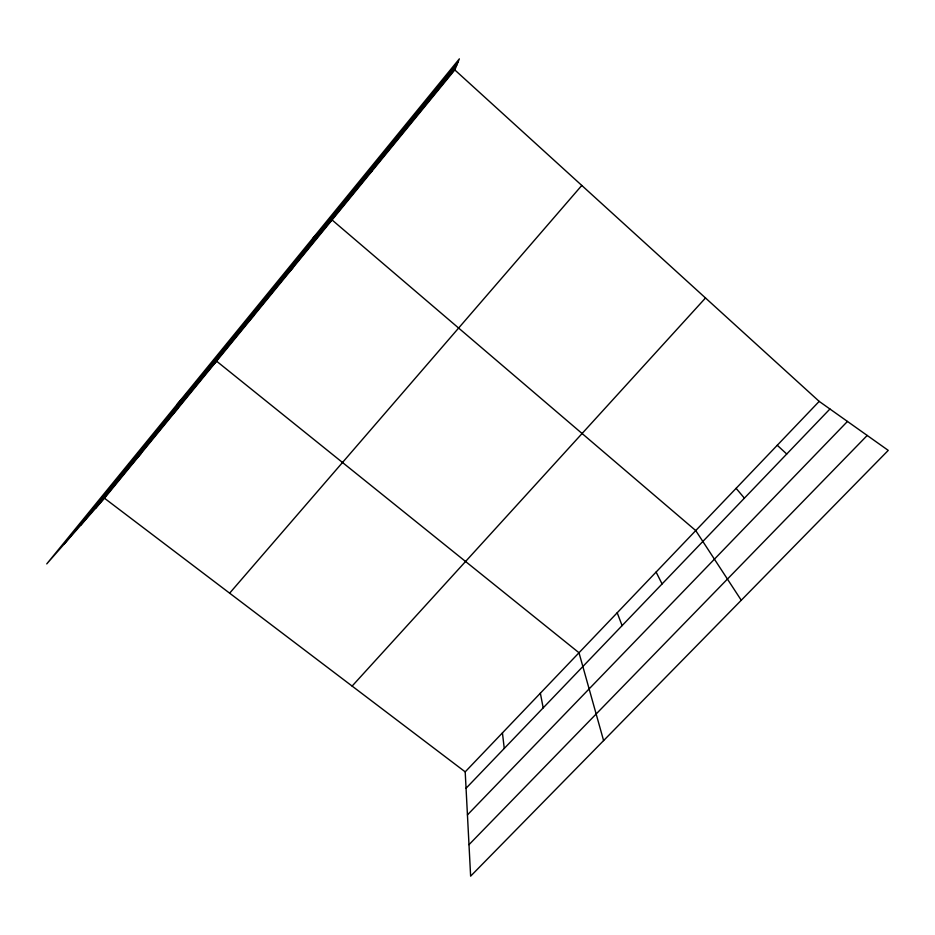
<?xml version="1.0" encoding="UTF-8"?>
<svg xmlns="http://www.w3.org/2000/svg" width="935" height="935" viewBox="0 0 935 935"><rect width="100%" height="100%" fill="white"/><g stroke="black" fill="none" stroke-linecap="round" stroke-linejoin="round"><path stroke-width="1.4" d="M454.796 69.926L459.365 58.847L46.75 563.899L104.475 498.238L454.796 69.926L819.189 401.384L888.25 450.389L470.632 876.153L465.198 771.854L819.189 401.384M64.328 543.901L457.963 62.259M80.831 525.131L456.654 65.438M95.499 508.453L455.497 68.22M229.636 593.176L581.792 185.446M133.05 462.533L141.103 453.463M171.374 415.678L178.468 407.777M352.121 686.08L705.504 297.973M177.276 404.13L216.581 361.179L578.999 652.747L603.601 740.59M249.248 320.448L254.32 315.048M466.051 788.263L829.929 409.004M467.442 814.888L847.449 421.44M468.996 844.667L867.201 435.453M288.798 272.073L292.807 267.983M313.237 237.724L332.077 219.97L695.733 530.577L741.256 600.247M370.4 172.297L372.153 170.976M104.475 498.238L465.198 771.854M777.254 445.27L786.732 454.013M736.114 488.327L744.389 498.156M656.101 572.056L662.085 583.931M617.205 612.776L622.102 625.608M540.36 693.186L543.188 707.865M502.434 732.876L504.257 748.444"/></g></svg>
